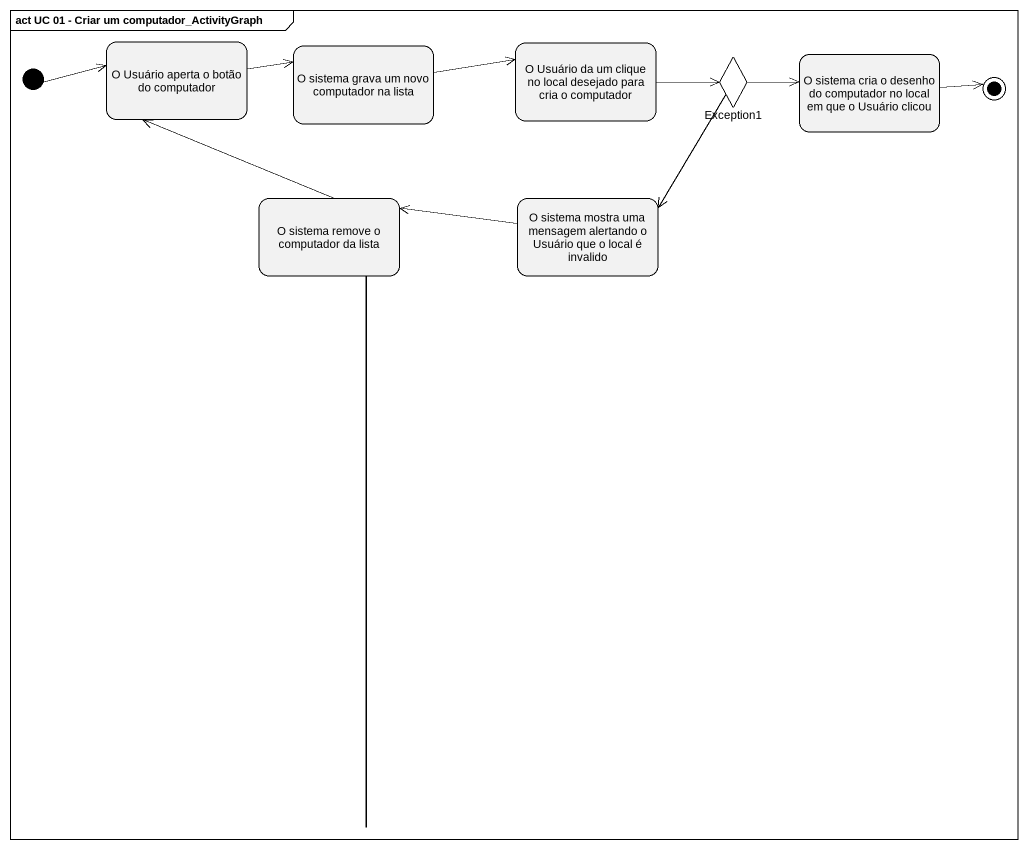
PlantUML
@startuml
mainframe act UC 01 - Criar um computador_ActivityGraph
hide empty description
state "O Usuário aperta o botão do computador" as O_Usuário_aperta_o_botão_do
state "O sistema grava um novo computador na lista" as O_sistema_grava_um_novo
state "O Usuário da um clique no local desejado para cria o computador" as O_Usuário_da_um_clique_no
state Exception1 <<choice>>
state "O sistema cria o desenho do computador no local em que o Usuário clicou" as O_sistema_cria_o_desenho_do
state "O sistema remove o computador da lista" as O_sistema_remove_o
state "O sistema mostra uma mensagem alertando o Usuário que o local é invalido" as O_sistema_mostra_uma
[*] -right-> O_Usuário_aperta_o_botão_do
O_Usuário_aperta_o_botão_do -right-> O_sistema_grava_um_novo
O_sistema_grava_um_novo -right-> O_Usuário_da_um_clique_no
O_Usuário_da_um_clique_no -right-> Exception1
Exception1 -right-> O_sistema_cria_o_desenho_do
Exception1 --> O_sistema_mostra_uma
O_sistema_remove_o -up-> O_Usuário_aperta_o_botão_do
O_sistema_mostra_uma -left-> O_sistema_remove_o
O_sistema_cria_o_desenho_do -right-> [*]
@enduml
